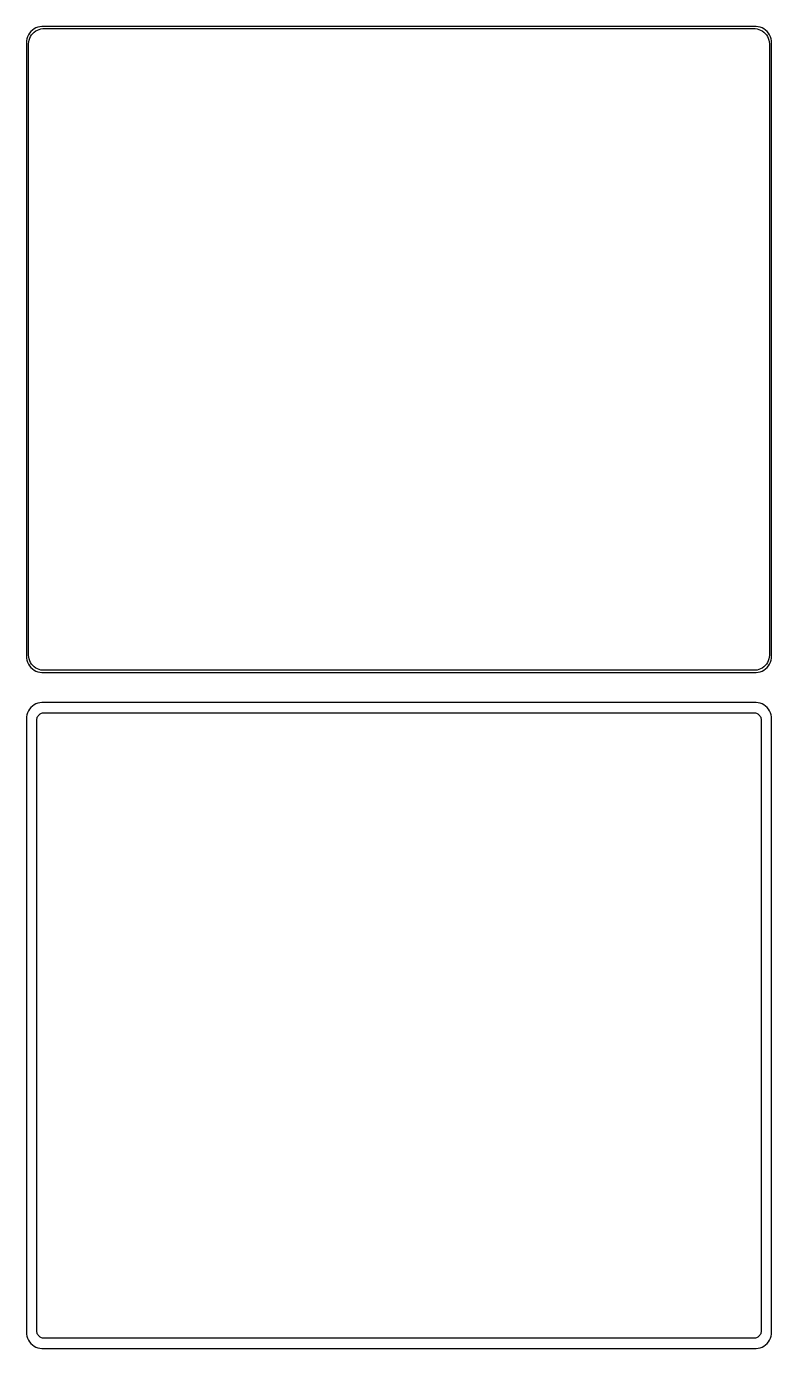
# Model space of a CAD drawing. Header units: metres. Extents: x -112 to 112, y 311 to 709.
import ezdxf

# ---------------------------------------------------------------- set-up
doc = ezdxf.new("R2010")
doc.units = ezdxf.units.M

msp = doc.modelspace()

# ---------------------------------------------------------------- linework, layer by layer
for p, q in [((-112.149, 706.341), (-112.343, 705.743)), ((-111.882, 706.909), (-112.149, 706.341)), ((-111.545, 707.439), (-111.882, 706.909)), ((-111.145, 707.923), (-111.545, 707.439)), ((-111.507, 705.935), (-111.262, 706.456)), ((-111.262, 706.456), (-110.954, 706.941)), ((-110.687, 708.353), (-111.145, 707.923)), ((-110.954, 706.941), (-110.588, 707.384)), ((-110.179, 708.722), (-110.687, 708.353)), ((-110.588, 707.384), (-110.168, 707.778)), ((-109.629, 709.024), (-110.179, 708.722)), ((-110.168, 707.778), (-109.703, 708.116)), ((-109.703, 708.116), (-109.199, 708.393)), ((-109.045, 709.255), (-109.629, 709.024)), ((-109.199, 708.393), (-108.665, 708.604)), ((-108.437, 709.411), (-109.045, 709.255)), ((-108.665, 708.604), (-108.108, 708.747)), ((-107.814, 709.49), (-108.437, 709.411)), ((-108.108, 708.747), (-107.537, 708.819)), ((107.814, 709.49), (-107.814, 709.49)), ((-107.537, 708.819), (107.537, 708.819)), ((107.537, 708.819), (108.108, 708.747)), ((108.437, 709.411), (107.814, 709.49)), ((108.108, 708.747), (108.665, 708.604)), ((109.045, 709.255), (108.437, 709.411)), ((108.665, 708.604), (109.199, 708.393)), ((109.629, 709.024), (109.045, 709.255)), ((109.199, 708.393), (109.703, 708.116)), ((110.179, 708.722), (109.629, 709.024)), ((109.703, 708.116), (110.168, 707.778)), ((110.168, 707.778), (110.588, 707.384)), ((110.687, 708.353), (110.179, 708.722)), ((110.588, 707.384), (110.954, 706.941)), ((111.145, 707.923), (110.687, 708.353)), ((110.954, 706.941), (111.262, 706.456)), ((111.545, 707.439), (111.145, 707.923)), ((111.262, 706.456), (111.507, 705.935)), ((111.882, 706.909), (111.545, 707.439)), ((112.149, 706.341), (111.882, 706.909)), ((112.343, 705.743), (112.149, 706.341)), ((-112.461, 705.127), (-112.5, 704.5)), ((-112.5, 704.5), (-112.5, 519.5)), ((-112.343, 705.743), (-112.461, 705.127)), ((-111.828, 704.25), (-111.792, 704.824)), ((-111.828, 519.75), (-111.828, 704.25)), ((-111.792, 704.824), (-111.685, 705.389)), ((-111.685, 705.389), (-111.507, 705.935)), ((111.507, 705.935), (111.685, 705.389)), ((111.685, 705.389), (111.792, 704.824)), ((111.792, 704.824), (111.828, 704.25)), ((111.828, 704.25), (111.828, 519.75)), ((112.461, 705.127), (112.343, 705.743)), ((112.5, 704.5), (112.461, 705.127)), ((112.5, 519.5), (112.5, 704.5)), ((-112.5, 519.5), (-112.461, 518.873)), ((-112.461, 518.873), (-112.343, 518.257)), ((-111.792, 519.176), (-111.828, 519.75)), ((-111.685, 518.611), (-111.792, 519.176)), ((111.792, 519.176), (111.685, 518.611)), ((111.828, 519.75), (111.792, 519.176)), ((112.343, 518.257), (112.461, 518.873)), ((112.461, 518.873), (112.5, 519.5)), ((-112.343, 518.257), (-112.149, 517.659)), ((-112.149, 517.659), (-111.882, 517.091)), ((-111.882, 517.091), (-111.545, 516.561)), ((-111.507, 518.065), (-111.685, 518.611)), ((-111.545, 516.561), (-111.145, 516.077)), ((-111.262, 517.544), (-111.507, 518.065)), ((-110.954, 517.059), (-111.262, 517.544)), ((-111.145, 516.077), (-110.687, 515.647)), ((-110.588, 516.616), (-110.954, 517.059)), ((-110.687, 515.647), (-110.179, 515.278)), ((-110.168, 516.222), (-110.588, 516.616)), ((-110.179, 515.278), (-109.629, 514.976)), ((-109.703, 515.884), (-110.168, 516.222)), ((-109.199, 515.607), (-109.703, 515.884)), ((-109.629, 514.976), (-109.045, 514.745)), ((-108.665, 515.396), (-109.199, 515.607)), ((-109.045, 514.745), (-108.437, 514.589)), ((-108.108, 515.253), (-108.665, 515.396)), ((-107.537, 515.181), (-108.108, 515.253)), ((107.537, 515.181), (-107.537, 515.181)), ((108.108, 515.253), (107.537, 515.181)), ((108.665, 515.396), (108.108, 515.253)), ((108.437, 514.589), (109.045, 514.745)), ((109.199, 515.607), (108.665, 515.396)), ((109.045, 514.745), (109.629, 514.976)), ((109.703, 515.884), (109.199, 515.607)), ((109.629, 514.976), (110.179, 515.278)), ((110.168, 516.222), (109.703, 515.884)), ((110.588, 516.616), (110.168, 516.222)), ((110.179, 515.278), (110.687, 515.647)), ((110.954, 517.059), (110.588, 516.616)), ((110.687, 515.647), (111.145, 516.077)), ((111.262, 517.544), (110.954, 517.059)), ((111.145, 516.077), (111.545, 516.561)), ((111.507, 518.065), (111.262, 517.544)), ((111.685, 518.611), (111.507, 518.065)), ((111.545, 516.561), (111.882, 517.091)), ((111.882, 517.091), (112.149, 517.659)), ((112.149, 517.659), (112.343, 518.257)), ((-108.437, 514.589), (-107.814, 514.51)), ((-107.814, 514.51), (107.814, 514.51)), ((107.814, 514.51), (108.437, 514.589)), ((-111.882, 502.909), (-112.149, 502.341)), ((-111.545, 503.439), (-111.882, 502.909)), ((-111.145, 503.923), (-111.545, 503.439)), ((-110.687, 504.353), (-111.145, 503.923)), ((-110.179, 504.722), (-110.687, 504.353)), ((-109.629, 505.024), (-110.179, 504.722)), ((-109.045, 505.255), (-109.629, 505.024)), ((-108.437, 505.411), (-109.045, 505.255)), ((-107.814, 505.49), (-108.437, 505.411)), ((107.814, 505.49), (-107.814, 505.49)), ((108.437, 505.411), (107.814, 505.49)), ((109.045, 505.255), (108.437, 505.411)), ((109.629, 505.024), (109.045, 505.255)), ((110.179, 504.722), (109.629, 505.024)), ((110.687, 504.353), (110.179, 504.722)), ((111.145, 503.923), (110.687, 504.353)), ((111.545, 503.439), (111.145, 503.923)), ((111.882, 502.909), (111.545, 503.439)), ((112.149, 502.341), (111.882, 502.909)), ((-112.461, 501.127), (-112.5, 500.5)), ((-112.5, 500.5), (-112.5, 315.5)), ((-112.343, 501.743), (-112.461, 501.127)), ((-112.149, 502.341), (-112.343, 501.743)), ((-109.36, 500.25), (-109.343, 500.514)), ((-109.36, 315.75), (-109.36, 500.25)), ((-109.343, 500.514), (-109.293, 500.775)), ((-109.293, 500.775), (-109.211, 501.027)), ((-109.211, 501.027), (-109.099, 501.266)), ((-109.099, 501.266), (-108.957, 501.49)), ((-108.957, 501.49), (-108.788, 501.694)), ((-108.788, 501.694), (-108.595, 501.876)), ((-108.595, 501.876), (-108.38, 502.031)), ((-108.38, 502.031), (-108.148, 502.159)), ((-108.148, 502.159), (-107.902, 502.256)), ((-107.902, 502.256), (-107.645, 502.322)), ((-107.645, 502.322), (-107.382, 502.355)), ((-107.382, 502.355), (107.382, 502.355)), ((107.382, 502.355), (107.645, 502.322)), ((107.645, 502.322), (107.902, 502.256)), ((107.902, 502.256), (108.148, 502.159)), ((108.148, 502.159), (108.38, 502.031)), ((108.38, 502.031), (108.595, 501.876)), ((108.595, 501.876), (108.788, 501.694)), ((108.788, 501.694), (108.957, 501.49)), ((108.957, 501.49), (109.099, 501.266)), ((109.099, 501.266), (109.211, 501.027)), ((109.211, 501.027), (109.293, 500.775)), ((109.293, 500.775), (109.343, 500.514)), ((109.343, 500.514), (109.36, 500.25)), ((109.36, 500.25), (109.36, 315.75)), ((112.343, 501.743), (112.149, 502.341)), ((112.461, 501.127), (112.343, 501.743)), ((112.5, 500.5), (112.461, 501.127)), ((112.5, 315.5), (112.5, 500.5)), ((-112.5, 315.5), (-112.461, 314.873)), ((-109.343, 315.486), (-109.36, 315.75)), ((-109.293, 315.225), (-109.343, 315.486)), ((-109.211, 314.973), (-109.293, 315.225)), ((109.293, 315.225), (109.211, 314.973)), ((109.343, 315.486), (109.293, 315.225)), ((109.36, 315.75), (109.343, 315.486)), ((112.461, 314.873), (112.5, 315.5)), ((-112.461, 314.873), (-112.343, 314.257)), ((-112.343, 314.257), (-112.149, 313.659)), ((-112.149, 313.659), (-111.882, 313.091)), ((-111.882, 313.091), (-111.545, 312.561)), ((-111.545, 312.561), (-111.145, 312.077)), ((-111.145, 312.077), (-110.687, 311.647)), ((-110.687, 311.647), (-110.179, 311.278)), ((-110.179, 311.278), (-109.629, 310.976)), ((-109.099, 314.734), (-109.211, 314.973)), ((-108.957, 314.51), (-109.099, 314.734)), ((-108.788, 314.306), (-108.957, 314.51)), ((-108.595, 314.124), (-108.788, 314.306)), ((-108.38, 313.969), (-108.595, 314.124)), ((-108.148, 313.841), (-108.38, 313.969)), ((-107.902, 313.744), (-108.148, 313.841)), ((-107.645, 313.678), (-107.902, 313.744)), ((-107.382, 313.645), (-107.645, 313.678)), ((107.382, 313.645), (-107.382, 313.645)), ((107.645, 313.678), (107.382, 313.645)), ((107.902, 313.744), (107.645, 313.678)), ((108.148, 313.841), (107.902, 313.744)), ((108.38, 313.969), (108.148, 313.841)), ((108.595, 314.124), (108.38, 313.969)), ((108.788, 314.306), (108.595, 314.124)), ((108.957, 314.51), (108.788, 314.306)), ((109.099, 314.734), (108.957, 314.51)), ((109.211, 314.973), (109.099, 314.734)), ((109.629, 310.976), (110.179, 311.278)), ((110.179, 311.278), (110.687, 311.647)), ((110.687, 311.647), (111.145, 312.077)), ((111.145, 312.077), (111.545, 312.561)), ((111.545, 312.561), (111.882, 313.091)), ((111.882, 313.091), (112.149, 313.659)), ((112.149, 313.659), (112.343, 314.257)), ((112.343, 314.257), (112.461, 314.873)), ((-109.629, 310.976), (-109.045, 310.745)), ((-109.045, 310.745), (-108.437, 310.589)), ((-108.437, 310.589), (-107.814, 310.51)), ((-107.814, 310.51), (107.814, 310.51)), ((107.814, 310.51), (108.437, 310.589)), ((108.437, 310.589), (109.045, 310.745)), ((109.045, 310.745), (109.629, 310.976))]:
    msp.add_line(p, q)

doc.saveas('drawing.dxf')
